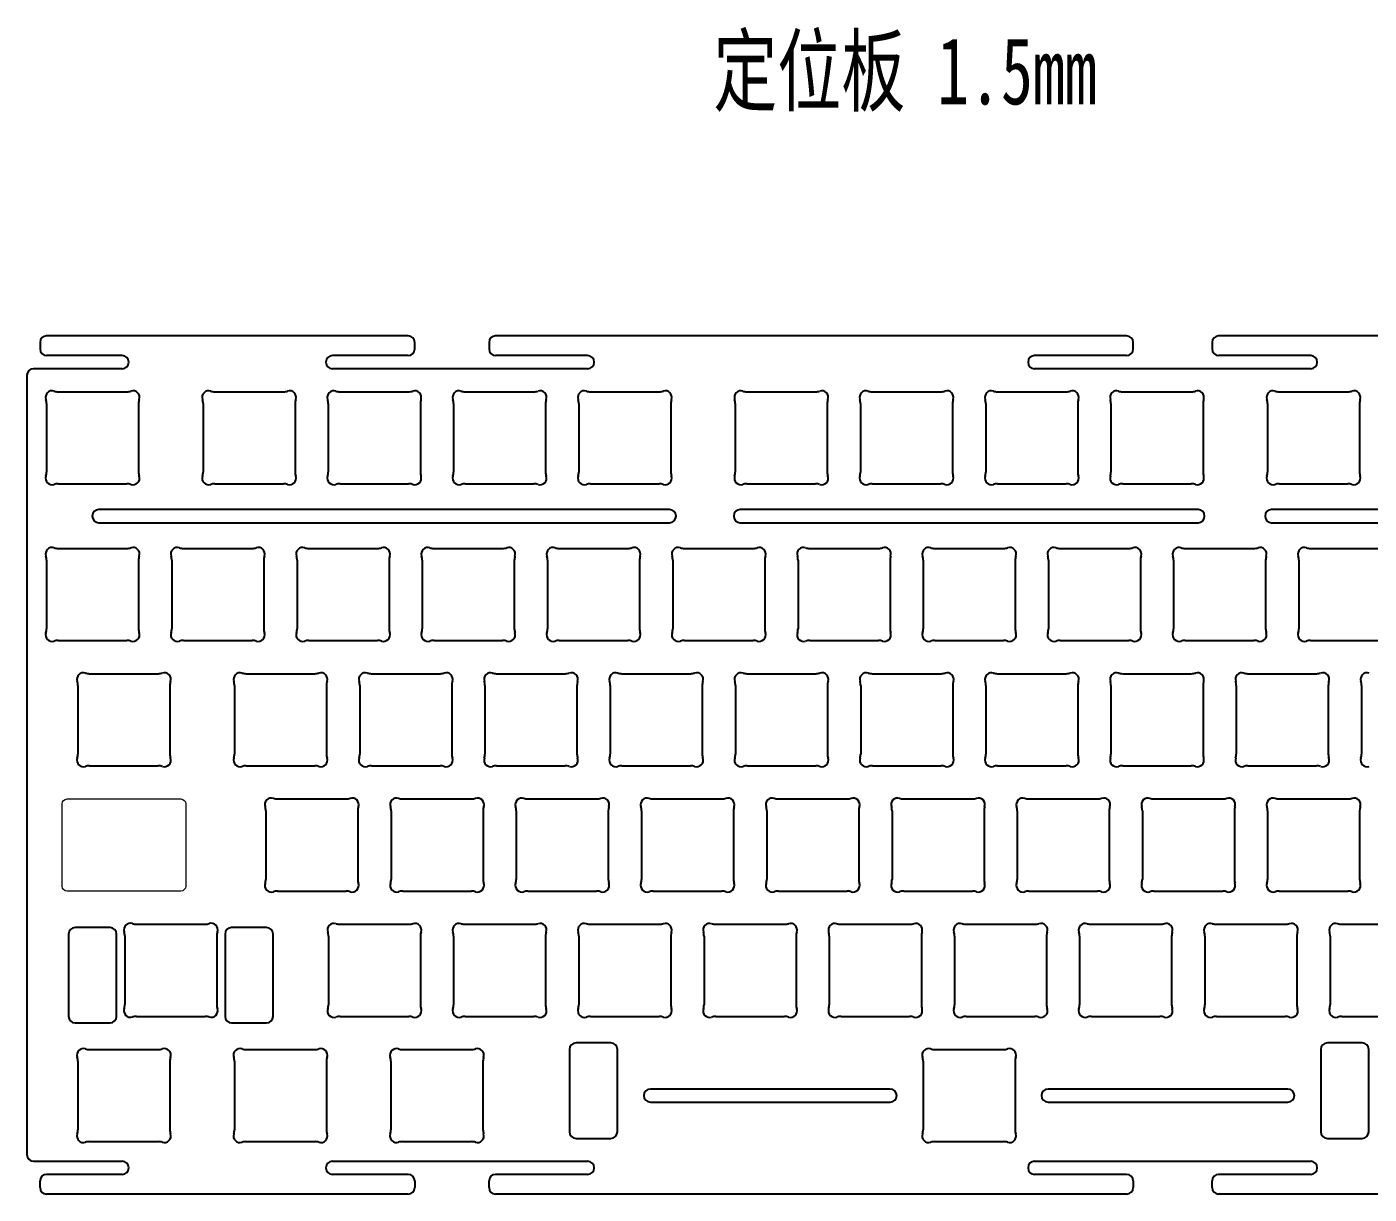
# Model space of a CAD drawing. Header units: millimetres. Extents: x 961 to 1309, y -100 to 78.
# Drawn here: x 960.9 to 1165.1, y -99.8 to 77.6 of the extents above; entities that cross this region are included whole.
import ezdxf

# ---------------------------------------------------------------- set-up
doc = ezdxf.new("R2010")
doc.units = ezdxf.units.MM
doc.header["$LTSCALE"] = 23.1
doc.layers.get('0').update_dxf_attribs({"linetype": 'CONTINUOUS'})
doc.layers.add('SUIT-00-06_PBL1', color=7, linetype='CONTINUOUS')
doc.styles.get("Standard").update_dxf_attribs({"font": 'txt', "width": 0.7})

# ---------------------------------------------------------------- blocks, each defined once
blk = doc.blocks.new('block 72')
at = {"color": 7, "lineweight": 18}
blk.add_open_spline([(103.53, 179.04), (103.53, 179.04), (86.23, 179.04), (86.23, 179.04), (85.82, 179.04), (85.48, 178.7), (85.48, 178.29), (85.48, 178.29), (85.48, 165.79), (85.48, 165.79), (85.48, 165.37), (85.82, 165.04), (86.23, 165.04), (86.23, 165.04), (103.53, 165.04), (103.53, 165.04), (103.94, 165.04), (104.28, 165.37), (104.28, 165.79), (104.28, 165.79), (104.28, 178.29), (104.28, 178.29), (104.28, 178.7), (103.94, 179.04), (103.53, 179.04)], degree=3, knots=[0, 0, 0, 0, 1, 1, 1, 2, 2, 2, 3, 3, 3, 4, 4, 4, 5, 5, 5, 6, 6, 6, 7, 7, 7, 8, 8, 8, 8], dxfattribs=at)

msp = doc.modelspace()

# ---------------------------------------------------------------- linework, layer by layer
for p, q in [((965.66, 22.16), (976.1, 22.16)), ((989.47, 22.16), (999.91, 22.16)), ((1008.52, 22.16), (1018.96, 22.16)), ((1027.58, 22.16), (1038.02, 22.16)), ((1046.63, 22.16), (1057.07, 22.16)), ((1070.43, 22.16), (1080.87, 22.16)), ((1089.48, 22.16), (1099.92, 22.16)), ((1108.54, 22.16), (1118.98, 22.16)), ((1127.59, 22.16), (1138.03, 22.16)), ((1151.39, 22.16), (1161.84, 22.16)), ((963.88, 20.38), (963.88, 9.94)), ((977.88, 20.38), (977.88, 9.94)), ((987.69, 20.38), (987.69, 9.94)), ((1001.69, 20.38), (1001.69, 9.94)), ((1006.74, 20.38), (1006.74, 9.94)), ((1020.74, 20.38), (1020.74, 9.94)), ((1025.8, 20.38), (1025.8, 9.94)), ((1039.8, 20.38), (1039.8, 9.94)), ((1044.85, 20.38), (1044.85, 9.94)), ((1058.85, 20.38), (1058.85, 9.94)), ((1068.65, 20.38), (1068.65, 9.94)), ((1082.65, 20.38), (1082.65, 9.94)), ((1087.7, 20.38), (1087.7, 9.94)), ((1101.7, 20.38), (1101.7, 9.94)), ((1106.76, 20.38), (1106.76, 9.94)), ((1120.76, 20.38), (1120.76, 9.94)), ((1125.81, 20.38), (1125.81, 9.94)), ((1139.81, 20.38), (1139.81, 9.94)), ((1149.62, 20.38), (1149.62, 9.94)), ((1163.62, 20.38), (1163.62, 9.94)), ((965.66, 8.16), (976.1, 8.16)), ((989.47, 8.16), (999.91, 8.16)), ((1008.52, 8.16), (1018.96, 8.16)), ((1027.58, 8.16), (1038.02, 8.16)), ((1046.63, 8.16), (1057.07, 8.16)), ((1070.43, 8.16), (1080.87, 8.16)), ((1089.48, 8.16), (1099.92, 8.16)), ((1108.54, 8.16), (1118.98, 8.16)), ((1127.59, 8.16), (1138.03, 8.16)), ((1151.39, 8.16), (1161.84, 8.16)), ((965.66, -1.66), (976.1, -1.66)), ((984.71, -1.66), (995.15, -1.66)), ((1003.77, -1.66), (1014.21, -1.66)), ((1022.82, -1.66), (1033.26, -1.66)), ((1041.87, -1.66), (1052.31, -1.66)), ((1060.92, -1.66), (1071.36, -1.66)), ((1079.98, -1.66), (1090.42, -1.66)), ((1099.03, -1.66), (1109.47, -1.66)), ((1118.07, -1.66), (1128.51, -1.66)), ((1137.12, -1.66), (1147.56, -1.66)), ((1156.17, -1.66), (1166.61, -1.66)), ((963.88, -3.44), (963.88, -13.88)), ((977.88, -3.44), (977.88, -13.88)), ((982.93, -3.44), (982.93, -13.88)), ((996.93, -3.44), (996.93, -13.88)), ((1001.99, -3.44), (1001.99, -13.88)), ((1015.99, -3.44), (1015.99, -13.88)), ((1021.04, -3.44), (1021.04, -13.88)), ((1035.04, -3.44), (1035.04, -13.88)), ((1040.09, -3.44), (1040.09, -13.88)), ((1054.09, -3.44), (1054.09, -13.88)), ((1059.14, -3.44), (1059.14, -13.88)), ((1073.14, -3.44), (1073.14, -13.88)), ((1078.2, -3.44), (1078.2, -13.88)), ((1092.2, -3.44), (1092.2, -13.88)), ((1097.25, -3.44), (1097.25, -13.88)), ((1111.25, -3.44), (1111.25, -13.88)), ((1116.29, -3.44), (1116.29, -13.88)), ((1130.29, -3.44), (1130.29, -13.88)), ((1135.34, -3.44), (1135.34, -13.88)), ((1149.34, -3.44), (1149.34, -13.88)), ((1154.39, -3.44), (1154.39, -13.88)), ((965.66, -15.66), (976.1, -15.66)), ((984.71, -15.66), (995.15, -15.66)), ((1003.77, -15.66), (1014.21, -15.66)), ((1022.82, -15.66), (1033.26, -15.66)), ((1041.87, -15.66), (1052.31, -15.66)), ((1060.92, -15.66), (1071.36, -15.66)), ((1079.98, -15.66), (1090.42, -15.66)), ((1099.03, -15.66), (1109.47, -15.66)), ((1118.07, -15.66), (1128.51, -15.66)), ((1137.12, -15.66), (1147.56, -15.66)), ((1156.17, -15.66), (1166.61, -15.66)), ((970.43, -20.71), (980.87, -20.71)), ((994.24, -20.71), (1004.68, -20.71)), ((1013.3, -20.71), (1023.74, -20.71)), ((1032.35, -20.71), (1042.79, -20.71)), ((1051.4, -20.71), (1061.84, -20.71)), ((1070.45, -20.71), (1080.89, -20.71)), ((1089.51, -20.71), (1099.95, -20.71)), ((1108.56, -20.71), (1119, -20.71)), ((1127.59, -20.71), (1138.03, -20.71)), ((1146.65, -20.71), (1157.09, -20.71)), ((968.65, -22.49), (968.65, -32.93)), ((982.65, -22.49), (982.65, -32.93)), ((992.46, -22.49), (992.46, -32.93)), ((1006.46, -22.49), (1006.46, -32.93)), ((1011.52, -22.49), (1011.52, -32.93)), ((1025.52, -22.49), (1025.52, -32.93)), ((1030.57, -22.49), (1030.57, -32.93)), ((1044.57, -22.49), (1044.57, -32.93)), ((1049.62, -22.49), (1049.62, -32.93)), ((1063.62, -22.49), (1063.62, -32.93)), ((1068.67, -22.49), (1068.67, -32.93)), ((1082.67, -22.49), (1082.67, -32.93)), ((1087.73, -22.49), (1087.73, -32.93)), ((1101.73, -22.49), (1101.73, -32.93)), ((1106.78, -22.49), (1106.78, -32.93)), ((1120.78, -22.49), (1120.78, -32.93)), ((1125.81, -22.49), (1125.81, -32.93)), ((1139.81, -22.49), (1139.81, -32.93)), ((1144.87, -22.49), (1144.87, -32.93)), ((1158.87, -22.49), (1158.87, -32.93)), ((1163.92, -22.49), (1163.92, -32.93)), ((970.43, -34.71), (980.87, -34.71)), ((994.24, -34.71), (1004.68, -34.71)), ((1013.3, -34.71), (1023.74, -34.71)), ((1032.35, -34.71), (1042.79, -34.71)), ((1051.4, -34.71), (1061.84, -34.71)), ((1070.45, -34.71), (1080.89, -34.71)), ((1089.51, -34.71), (1099.95, -34.71)), ((1108.56, -34.71), (1119, -34.71)), ((1127.59, -34.71), (1138.03, -34.71)), ((1146.65, -34.71), (1157.09, -34.71)), ((999, -39.76), (1009.45, -39.76)), ((1018.06, -39.76), (1028.51, -39.76)), ((1037.11, -39.76), (1047.56, -39.76)), ((1056.16, -39.76), (1066.61, -39.76)), ((1075.21, -39.76), (1085.66, -39.76)), ((1094.27, -39.76), (1104.72, -39.76)), ((1113.32, -39.76), (1123.77, -39.76)), ((1132.35, -39.76), (1142.8, -39.76)), ((1151.41, -39.76), (1161.86, -39.76)), ((997.23, -41.54), (997.23, -51.98)), ((1011.23, -41.54), (1011.23, -51.98)), ((1016.29, -41.54), (1016.29, -51.98)), ((1030.29, -41.54), (1030.29, -51.98)), ((1035.34, -41.54), (1035.34, -51.98)), ((1049.34, -41.54), (1049.34, -51.98)), ((1054.39, -41.54), (1054.39, -51.98)), ((1068.39, -41.54), (1068.39, -51.98)), ((1073.44, -41.54), (1073.44, -51.98)), ((1087.44, -41.54), (1087.44, -51.98)), ((1092.5, -41.54), (1092.5, -51.98)), ((1106.5, -41.54), (1106.5, -51.98)), ((1111.55, -41.54), (1111.55, -51.98)), ((1125.55, -41.54), (1125.55, -51.98)), ((1130.58, -41.54), (1130.58, -51.98)), ((1144.58, -41.54), (1144.58, -51.98)), ((1149.64, -41.54), (1149.64, -51.98)), ((1163.64, -41.54), (1163.64, -51.98)), ((999, -53.76), (1009.45, -53.76)), ((1018.06, -53.76), (1028.51, -53.76)), ((1037.11, -53.76), (1047.56, -53.76)), ((1056.16, -53.76), (1066.61, -53.76)), ((1075.21, -53.76), (1085.66, -53.76)), ((1094.27, -53.76), (1104.72, -53.76)), ((1113.32, -53.76), (1123.77, -53.76)), ((1132.35, -53.76), (1142.8, -53.76)), ((1151.41, -53.76), (1161.86, -53.76)), ((977.56, -58.81), (988, -58.81)), ((1008.53, -58.82), (1018.97, -58.82)), ((1027.58, -58.82), (1038.02, -58.82)), ((1046.63, -58.82), (1057.07, -58.82)), ((1065.68, -58.82), (1076.12, -58.82)), ((1084.74, -58.82), (1095.18, -58.82)), ((1103.79, -58.82), (1114.23, -58.82)), ((1122.82, -58.82), (1133.26, -58.82)), ((1141.88, -58.82), (1152.32, -58.82)), ((1160.93, -58.82), (1171.37, -58.82)), ((975.78, -60.59), (975.78, -71.03)), ((989.78, -60.59), (989.78, -71.03)), ((1006.75, -60.6), (1006.75, -71.04)), ((1020.75, -60.6), (1020.75, -71.04)), ((1025.8, -60.6), (1025.8, -71.04)), ((1039.8, -60.6), (1039.8, -71.04)), ((1044.85, -60.6), (1044.85, -71.04)), ((1058.85, -60.6), (1058.85, -71.04)), ((1063.9, -60.6), (1063.9, -71.04)), ((1077.9, -60.6), (1077.9, -71.04)), ((1082.96, -60.6), (1082.96, -71.04)), ((1096.96, -60.6), (1096.96, -71.04)), ((1102.01, -60.6), (1102.01, -71.04)), ((1116.01, -60.6), (1116.01, -71.04)), ((1121.04, -60.6), (1121.04, -71.04)), ((1135.04, -60.6), (1135.04, -71.04)), ((1140.1, -60.6), (1140.1, -71.04)), ((1154.1, -60.6), (1154.1, -71.04)), ((1159.15, -60.6), (1159.15, -71.04)), ((977.56, -72.81), (988, -72.81)), ((1008.53, -72.82), (1018.97, -72.82)), ((1027.58, -72.82), (1038.02, -72.82)), ((1046.63, -72.82), (1057.07, -72.82)), ((1065.68, -72.82), (1076.12, -72.82)), ((1084.74, -72.82), (1095.18, -72.82)), ((1103.79, -72.82), (1114.23, -72.82)), ((1122.82, -72.82), (1133.26, -72.82)), ((1141.88, -72.82), (1152.32, -72.82)), ((1160.93, -72.82), (1171.37, -72.82)), ((968.64, -79.64), (968.64, -90.08)), ((970.42, -77.86), (980.86, -77.86)), ((982.64, -79.64), (982.64, -90.08)), ((992.45, -79.64), (992.45, -90.08)), ((994.23, -77.86), (1004.67, -77.86)), ((1006.45, -79.64), (1006.45, -90.08)), ((1016.27, -79.64), (1016.27, -90.08)), ((1018.04, -77.86), (1028.49, -77.86)), ((1030.27, -79.64), (1030.27, -90.08)), ((1097.23, -79.64), (1097.23, -90.08)), ((1099.01, -77.86), (1109.45, -77.86)), ((1111.23, -79.64), (1111.23, -90.08)), ((970.42, -91.86), (980.86, -91.86)), ((994.23, -91.86), (1004.67, -91.86)), ((1018.04, -91.86), (1028.49, -91.86)), ((1099.01, -91.86), (1109.45, -91.86))]:
    msp.add_line(p, q)
for centre, radius, start, end in [((975.38, 26.66), 1, 270, 90), ((1007.38, 26.66), 1, 90, 270), ((1046.19, 26.66), 1, 270, 90), ((1114.19, 26.66), 1, 90, 270), ((1156.19, 26.66), 1, 270, 90), ((964.73, 21.3), 1, 72.0237, 197.9763), ((961.88, 20.38), 2, 0, 17.9763), ((965.66, 24.16), 2, 252.0237, 270), ((976.1, 24.16), 2, 270, 287.9763), ((977.02, 21.3), 1, 342.0237, 107.9763), ((979.88, 20.38), 2, 162.0237, 180), ((988.54, 21.3), 1, 72.0237, 197.9763), ((985.69, 20.38), 2, 0, 17.9763), ((989.47, 24.16), 2, 252.0237, 270), ((999.91, 24.16), 2, 270, 287.9763), ((1000.84, 21.3), 1, 342.0237, 107.9763), ((1003.69, 20.38), 2, 162.0237, 180), ((1007.59, 21.3), 1, 72.0237, 197.9763), ((1004.74, 20.38), 2, 0, 17.9763), ((1008.52, 24.16), 2, 252.0237, 270), ((1018.96, 24.16), 2, 270, 287.9763), ((1019.89, 21.3), 1, 342.0237, 107.9763), ((1022.74, 20.38), 2, 162.0237, 180), ((1026.65, 21.3), 1, 72.0237, 197.9763), ((1023.8, 20.38), 2, 0, 17.9763), ((1027.58, 24.16), 2, 252.0237, 270), ((1038.02, 24.16), 2, 270, 287.9763), ((1038.95, 21.3), 1, 342.0237, 107.9763), ((1041.8, 20.38), 2, 162.0237, 180), ((1045.7, 21.3), 1, 72.0237, 197.9763), ((1042.85, 20.38), 2, 0, 17.9763), ((1046.63, 24.16), 2, 252.0237, 270), ((1057.07, 24.16), 2, 270, 287.9763), ((1058, 21.3), 1, 342.0237, 107.9763), ((1060.85, 20.38), 2, 162.0237, 180), ((1069.51, 21.3), 1, 72.0237, 197.9763), ((1066.65, 20.38), 2, 0, 17.9763), ((1070.43, 24.16), 2, 252.0237, 270), ((1080.87, 24.16), 2, 270, 287.9763), ((1081.8, 21.3), 1, 342.0237, 107.9763), ((1084.65, 20.38), 2, 162.0237, 180), ((1088.56, 21.3), 1, 72.0237, 197.9763), ((1085.7, 20.38), 2, 0, 17.9763), ((1089.48, 24.16), 2, 252.0237, 270), ((1099.92, 24.16), 2, 270, 287.9763), ((1100.85, 21.3), 1, 342.0237, 107.9763), ((1103.7, 20.38), 2, 162.0237, 180), ((1107.62, 21.3), 1, 72.0237, 197.9763), ((1104.76, 20.38), 2, 0, 17.9763), ((1108.54, 24.16), 2, 252.0237, 270), ((1118.98, 24.16), 2, 270, 287.9763), ((1119.91, 21.3), 1, 342.0237, 107.9763), ((1122.76, 20.38), 2, 162.0237, 180), ((1126.67, 21.3), 1, 72.0237, 197.9763), ((1123.81, 20.38), 2, 0, 17.9763), ((1127.59, 24.16), 2, 252.0237, 270), ((1138.03, 24.16), 2, 270, 287.9763), ((1138.96, 21.3), 1, 342.0237, 107.9763), ((1141.81, 20.38), 2, 162.0237, 180), ((1150.47, 21.3), 1, 72.0237, 197.9763), ((1147.62, 20.38), 2, 0, 17.9763), ((1151.39, 24.16), 2, 252.0237, 270), ((1161.84, 24.16), 2, 270, 287.9763), ((1162.76, 21.3), 1, 342.0237, 107.9763), ((1165.62, 20.38), 2, 162.0237, 180), ((964.73, 9.01), 1, 162.0237, 287.9763), ((961.88, 9.94), 2, 342.0237, 0), ((977.02, 9.01), 1, 252.0237, 17.9763), ((979.88, 9.94), 2, 180, 197.9763), ((988.54, 9.01), 1, 162.0237, 287.9763), ((985.69, 9.94), 2, 342.0237, 0), ((1000.84, 9.01), 1, 252.0237, 17.9763), ((1003.69, 9.94), 2, 180, 197.9763), ((1007.59, 9.01), 1, 162.0237, 287.9763), ((1004.74, 9.94), 2, 342.0237, 0), ((1019.89, 9.01), 1, 252.0237, 17.9763), ((1022.74, 9.94), 2, 180, 197.9763), ((1026.65, 9.01), 1, 162.0237, 287.9763), ((1023.8, 9.94), 2, 342.0237, 0), ((1038.95, 9.01), 1, 252.0237, 17.9763), ((1041.8, 9.94), 2, 180, 197.9763), ((1045.7, 9.01), 1, 162.0237, 287.9763), ((1042.85, 9.94), 2, 342.0237, 0), ((1058, 9.01), 1, 252.0237, 17.9763), ((1060.85, 9.94), 2, 180, 197.9763), ((1069.51, 9.01), 1, 162.0237, 287.9763), ((1066.65, 9.94), 2, 342.0237, 0), ((1081.8, 9.01), 1, 252.0237, 17.9763), ((1084.65, 9.94), 2, 180, 197.9763), ((1088.56, 9.01), 1, 162.0237, 287.9763), ((1085.7, 9.94), 2, 342.0237, 0), ((1100.85, 9.01), 1, 252.0237, 17.9763), ((1103.7, 9.94), 2, 180, 197.9763), ((1107.62, 9.01), 1, 162.0237, 287.9763), ((1104.76, 9.94), 2, 342.0237, 0), ((1119.91, 9.01), 1, 252.0237, 17.9763), ((1122.76, 9.94), 2, 180, 197.9763), ((1126.67, 9.01), 1, 162.0237, 287.9763), ((1123.81, 9.94), 2, 342.0237, 0), ((1138.96, 9.01), 1, 252.0237, 17.9763), ((1141.81, 9.94), 2, 180, 197.9763), ((1150.47, 9.01), 1, 162.0237, 287.9763), ((1147.62, 9.94), 2, 342.0237, 0), ((1162.76, 9.01), 1, 252.0237, 17.9763), ((1165.62, 9.94), 2, 180, 197.9763), ((965.66, 6.16), 2, 90, 107.9763), ((976.1, 6.16), 2, 72.0237, 90), ((989.47, 6.16), 2, 90, 107.9763), ((999.91, 6.16), 2, 72.0237, 90), ((1008.52, 6.16), 2, 90, 107.9763), ((1018.96, 6.16), 2, 72.0237, 90), ((1027.58, 6.16), 2, 90, 107.9763), ((1038.02, 6.16), 2, 72.0237, 90), ((1046.63, 6.16), 2, 90, 107.9763), ((1057.07, 6.16), 2, 72.0237, 90), ((1070.43, 6.16), 2, 90, 107.9763), ((1080.87, 6.16), 2, 72.0237, 90), ((1089.48, 6.16), 2, 90, 107.9763), ((1099.92, 6.16), 2, 72.0237, 90), ((1108.54, 6.16), 2, 90, 107.9763), ((1118.98, 6.16), 2, 72.0237, 90), ((1127.59, 6.16), 2, 90, 107.9763), ((1138.03, 6.16), 2, 72.0237, 90), ((1151.39, 6.16), 2, 90, 107.9763), ((1161.84, 6.16), 2, 72.0237, 90), ((971.84, 3.25), 1, 90, 270), ((1058.65, 3.25), 1, 270, 90), ((1069.41, 3.25), 1, 90, 270), ((1139.06, 3.25), 1, 270, 90), ((1150.25, 3.25), 1, 90, 270), ((964.73, -2.52), 1, 72.0237, 197.9763), ((965.66, 0.34), 2, 252.0237, 270), ((976.1, 0.34), 2, 270, 287.9763), ((977.02, -2.52), 1, 342.0237, 107.9763), ((983.78, -2.52), 1, 72.0237, 197.9763), ((984.71, 0.34), 2, 252.0237, 270), ((995.15, 0.34), 2, 270, 287.9763), ((996.07, -2.52), 1, 342.0237, 107.9763), ((1002.84, -2.52), 1, 72.0237, 197.9763), ((1003.77, 0.34), 2, 252.0237, 270), ((1014.21, 0.34), 2, 270, 287.9763), ((1015.13, -2.52), 1, 342.0237, 107.9763), ((1021.89, -2.52), 1, 72.0237, 197.9763), ((1022.82, 0.34), 2, 252.0237, 270), ((1033.26, 0.34), 2, 270, 287.9763), ((1034.18, -2.52), 1, 342.0237, 107.9763), ((1040.94, -2.52), 1, 72.0237, 197.9763), ((1041.87, 0.34), 2, 252.0237, 270), ((1052.31, 0.34), 2, 270, 287.9763), ((1053.23, -2.52), 1, 342.0237, 107.9763), ((1059.99, -2.52), 1, 72.0237, 197.9763), ((1060.92, 0.34), 2, 252.0237, 270), ((1071.36, 0.34), 2, 270, 287.9763), ((1072.28, -2.52), 1, 342.0237, 107.9763), ((1079.05, -2.52), 1, 72.0237, 197.9763), ((1079.98, 0.34), 2, 252.0237, 270), ((1090.42, 0.34), 2, 270, 287.9763), ((1091.34, -2.52), 1, 342.0237, 107.9763), ((1098.1, -2.52), 1, 72.0237, 197.9763), ((1099.03, 0.34), 2, 252.0237, 270), ((1109.47, 0.34), 2, 270, 287.9763), ((1110.39, -2.52), 1, 342.0237, 107.9763), ((1117.14, -2.52), 1, 72.0237, 197.9763), ((1118.07, 0.34), 2, 252.0237, 270), ((1128.51, 0.34), 2, 270, 287.9763), ((1129.43, -2.52), 1, 342.0237, 107.9763), ((1136.19, -2.52), 1, 72.0237, 197.9763), ((1137.12, 0.34), 2, 252.0237, 270), ((1147.56, 0.34), 2, 270, 287.9763), ((1148.48, -2.52), 1, 342.0237, 107.9763), ((1155.24, -2.52), 1, 72.0237, 197.9763), ((1156.17, 0.34), 2, 252.0237, 270), ((961.88, -3.44), 2, 0, 17.9763), ((979.88, -3.44), 2, 162.0237, 180), ((980.93, -3.44), 2, 0, 17.9763), ((998.93, -3.44), 2, 162.0237, 180), ((999.99, -3.44), 2, 0, 17.9763), ((1017.99, -3.44), 2, 162.0237, 180), ((1019.04, -3.44), 2, 0, 17.9763), ((1037.04, -3.44), 2, 162.0237, 180), ((1038.09, -3.44), 2, 0, 17.9763), ((1056.09, -3.44), 2, 162.0237, 180), ((1057.14, -3.44), 2, 0, 17.9763), ((1075.14, -3.44), 2, 162.0237, 180), ((1076.2, -3.44), 2, 0, 17.9763), ((1094.2, -3.44), 2, 162.0237, 180), ((1095.25, -3.44), 2, 0, 17.9763), ((1113.25, -3.44), 2, 162.0237, 180), ((1114.29, -3.44), 2, 0, 17.9763), ((1132.29, -3.44), 2, 162.0237, 180), ((1133.34, -3.44), 2, 0, 17.9763), ((1151.34, -3.44), 2, 162.0237, 180), ((1152.39, -3.44), 2, 0, 17.9763), ((961.88, -13.88), 2, 342.0237, 0), ((979.88, -13.88), 2, 180, 197.9763), ((980.93, -13.88), 2, 342.0237, 0), ((998.93, -13.88), 2, 180, 197.9763), ((999.99, -13.88), 2, 342.0237, 0), ((1017.99, -13.88), 2, 180, 197.9763), ((1019.04, -13.88), 2, 342.0237, 0), ((1037.04, -13.88), 2, 180, 197.9763), ((1038.09, -13.88), 2, 342.0237, 0), ((1056.09, -13.88), 2, 180, 197.9763), ((1057.14, -13.88), 2, 342.0237, 0), ((1075.14, -13.88), 2, 180, 197.9763), ((1076.2, -13.88), 2, 342.0237, 0), ((1094.2, -13.88), 2, 180, 197.9763), ((1095.25, -13.88), 2, 342.0237, 0), ((1113.25, -13.88), 2, 180, 197.9763), ((1114.29, -13.88), 2, 342.0237, 0), ((1132.29, -13.88), 2, 180, 197.9763), ((1133.34, -13.88), 2, 342.0237, 0), ((1151.34, -13.88), 2, 180, 197.9763), ((1152.39, -13.88), 2, 342.0237, 0), ((964.73, -14.81), 1, 162.0237, 287.9763), ((965.66, -17.66), 2, 90, 107.9763), ((976.1, -17.66), 2, 72.0237, 90), ((977.02, -14.81), 1, 252.0237, 17.9763), ((983.78, -14.81), 1, 162.0237, 287.9763), ((984.71, -17.66), 2, 90, 107.9763), ((995.15, -17.66), 2, 72.0237, 90), ((996.07, -14.81), 1, 252.0237, 17.9763), ((1002.84, -14.81), 1, 162.0237, 287.9763), ((1003.77, -17.66), 2, 90, 107.9763), ((1014.21, -17.66), 2, 72.0237, 90), ((1015.13, -14.81), 1, 252.0237, 17.9763), ((1021.89, -14.81), 1, 162.0237, 287.9763), ((1022.82, -17.66), 2, 90, 107.9763), ((1033.26, -17.66), 2, 72.0237, 90), ((1034.18, -14.81), 1, 252.0237, 17.9763), ((1040.94, -14.81), 1, 162.0237, 287.9763), ((1041.87, -17.66), 2, 90, 107.9763), ((1052.31, -17.66), 2, 72.0237, 90), ((1053.23, -14.81), 1, 252.0237, 17.9763), ((1059.99, -14.81), 1, 162.0237, 287.9763), ((1060.92, -17.66), 2, 90, 107.9763), ((1071.36, -17.66), 2, 72.0237, 90), ((1072.28, -14.81), 1, 252.0237, 17.9763), ((1079.05, -14.81), 1, 162.0237, 287.9763), ((1079.98, -17.66), 2, 90, 107.9763), ((1090.42, -17.66), 2, 72.0237, 90), ((1091.34, -14.81), 1, 252.0237, 17.9763), ((1098.1, -14.81), 1, 162.0237, 287.9763), ((1099.03, -17.66), 2, 90, 107.9763), ((1109.47, -17.66), 2, 72.0237, 90), ((1110.39, -14.81), 1, 252.0237, 17.9763), ((1117.14, -14.81), 1, 162.0237, 287.9763), ((1118.07, -17.66), 2, 90, 107.9763), ((1128.51, -17.66), 2, 72.0237, 90), ((1129.43, -14.81), 1, 252.0237, 17.9763), ((1136.19, -14.81), 1, 162.0237, 287.9763), ((1137.12, -17.66), 2, 90, 107.9763), ((1147.56, -17.66), 2, 72.0237, 90), ((1148.48, -14.81), 1, 252.0237, 17.9763), ((1155.24, -14.81), 1, 162.0237, 287.9763), ((1156.17, -17.66), 2, 90, 107.9763), ((969.5, -21.57), 1, 72.0237, 197.9763), ((966.65, -22.49), 2, 0, 17.9763), ((970.43, -18.71), 2, 252.0237, 270), ((980.87, -18.71), 2, 270, 287.9763), ((981.8, -21.57), 1, 342.0237, 107.9763), ((984.65, -22.49), 2, 162.0237, 180), ((993.32, -21.57), 1, 72.0237, 197.9763), ((990.46, -22.49), 2, 0, 17.9763), ((994.24, -18.71), 2, 252.0237, 270), ((1004.68, -18.71), 2, 270, 287.9763), ((1005.61, -21.57), 1, 342.0237, 107.9763), ((1008.46, -22.49), 2, 162.0237, 180), ((1012.38, -21.57), 1, 72.0237, 197.9763), ((1009.52, -22.49), 2, 0, 17.9763), ((1013.3, -18.71), 2, 252.0237, 270), ((1023.74, -18.71), 2, 270, 287.9763), ((1024.67, -21.57), 1, 342.0237, 107.9763), ((1027.52, -22.49), 2, 162.0237, 180), ((1031.43, -21.57), 1, 72.0237, 197.9763), ((1028.57, -22.49), 2, 0, 17.9763), ((1032.35, -18.71), 2, 252.0237, 270), ((1042.79, -18.71), 2, 270, 287.9763), ((1043.72, -21.57), 1, 342.0237, 107.9763), ((1046.57, -22.49), 2, 162.0237, 180), ((1050.48, -21.57), 1, 72.0237, 197.9763), ((1047.62, -22.49), 2, 0, 17.9763), ((1051.4, -18.71), 2, 252.0237, 270), ((1061.84, -18.71), 2, 270, 287.9763), ((1062.77, -21.57), 1, 342.0237, 107.9763), ((1065.62, -22.49), 2, 162.0237, 180), ((1069.53, -21.57), 1, 72.0237, 197.9763), ((1066.67, -22.49), 2, 0, 17.9763), ((1070.45, -18.71), 2, 252.0237, 270), ((1080.89, -18.71), 2, 270, 287.9763), ((1081.82, -21.57), 1, 342.0237, 107.9763), ((1084.67, -22.49), 2, 162.0237, 180), ((1088.59, -21.57), 1, 72.0237, 197.9763), ((1085.73, -22.49), 2, 0, 17.9763), ((1089.51, -18.71), 2, 252.0237, 270), ((1099.95, -18.71), 2, 270, 287.9763), ((1100.88, -21.57), 1, 342.0237, 107.9763), ((1103.73, -22.49), 2, 162.0237, 180), ((1107.64, -21.57), 1, 72.0237, 197.9763), ((1104.78, -22.49), 2, 0, 17.9763), ((1108.56, -18.71), 2, 252.0237, 270), ((1119, -18.71), 2, 270, 287.9763), ((1119.93, -21.57), 1, 342.0237, 107.9763), ((1122.78, -22.49), 2, 162.0237, 180), ((1126.67, -21.57), 1, 72.0237, 197.9763), ((1123.81, -22.49), 2, 0, 17.9763), ((1127.59, -18.71), 2, 252.0237, 270), ((1138.03, -18.71), 2, 270, 287.9763), ((1138.96, -21.57), 1, 342.0237, 107.9763), ((1141.81, -22.49), 2, 162.0237, 180), ((1145.73, -21.57), 1, 72.0237, 197.9763), ((1142.87, -22.49), 2, 0, 17.9763), ((1146.65, -18.71), 2, 252.0237, 270), ((1157.09, -18.71), 2, 270, 287.9763), ((1158.02, -21.57), 1, 342.0237, 107.9763), ((1160.87, -22.49), 2, 162.0237, 180), ((1164.78, -21.57), 1, 72.0237, 197.9763), ((1161.92, -22.49), 2, 0, 17.9763), ((969.5, -33.86), 1, 162.0237, 287.9763), ((966.65, -32.93), 2, 342.0237, 0), ((970.43, -36.71), 2, 90, 107.9763), ((980.87, -36.71), 2, 72.0237, 90), ((981.8, -33.86), 1, 252.0237, 17.9763), ((984.65, -32.93), 2, 180, 197.9763), ((993.32, -33.86), 1, 162.0237, 287.9763), ((990.46, -32.93), 2, 342.0237, 0), ((994.24, -36.71), 2, 90, 107.9763), ((1004.68, -36.71), 2, 72.0237, 90), ((1005.61, -33.86), 1, 252.0237, 17.9763), ((1008.46, -32.93), 2, 180, 197.9763), ((1012.38, -33.86), 1, 162.0237, 287.9763), ((1009.52, -32.93), 2, 342.0237, 0), ((1013.3, -36.71), 2, 90, 107.9763), ((1023.74, -36.71), 2, 72.0237, 90), ((1024.67, -33.86), 1, 252.0237, 17.9763), ((1027.52, -32.93), 2, 180, 197.9763), ((1031.43, -33.86), 1, 162.0237, 287.9763), ((1028.57, -32.93), 2, 342.0237, 0), ((1032.35, -36.71), 2, 90, 107.9763), ((1042.79, -36.71), 2, 72.0237, 90), ((1043.72, -33.86), 1, 252.0237, 17.9763), ((1046.57, -32.93), 2, 180, 197.9763), ((1050.48, -33.86), 1, 162.0237, 287.9763), ((1047.62, -32.93), 2, 342.0237, 0), ((1051.4, -36.71), 2, 90, 107.9763), ((1061.84, -36.71), 2, 72.0237, 90), ((1062.77, -33.86), 1, 252.0237, 17.9763), ((1065.62, -32.93), 2, 180, 197.9763), ((1069.53, -33.86), 1, 162.0237, 287.9763), ((1066.67, -32.93), 2, 342.0237, 0), ((1070.45, -36.71), 2, 90, 107.9763), ((1080.89, -36.71), 2, 72.0237, 90), ((1081.82, -33.86), 1, 252.0237, 17.9763), ((1084.67, -32.93), 2, 180, 197.9763), ((1088.59, -33.86), 1, 162.0237, 287.9763), ((1085.73, -32.93), 2, 342.0237, 0), ((1089.51, -36.71), 2, 90, 107.9763), ((1099.95, -36.71), 2, 72.0237, 90), ((1100.88, -33.86), 1, 252.0237, 17.9763), ((1103.73, -32.93), 2, 180, 197.9763), ((1107.64, -33.86), 1, 162.0237, 287.9763), ((1104.78, -32.93), 2, 342.0237, 0), ((1108.56, -36.71), 2, 90, 107.9763), ((1119, -36.71), 2, 72.0237, 90), ((1119.93, -33.86), 1, 252.0237, 17.9763), ((1122.78, -32.93), 2, 180, 197.9763), ((1126.67, -33.86), 1, 162.0237, 287.9763), ((1123.81, -32.93), 2, 342.0237, 0), ((1127.59, -36.71), 2, 90, 107.9763), ((1138.03, -36.71), 2, 72.0237, 90), ((1138.96, -33.86), 1, 252.0237, 17.9763), ((1141.81, -32.93), 2, 180, 197.9763), ((1145.73, -33.86), 1, 162.0237, 287.9763), ((1142.87, -32.93), 2, 342.0237, 0), ((1146.65, -36.71), 2, 90, 107.9763), ((1157.09, -36.71), 2, 72.0237, 90), ((1158.02, -33.86), 1, 252.0237, 17.9763), ((1160.87, -32.93), 2, 180, 197.9763), ((1164.78, -33.86), 1, 162.0237, 287.9763), ((1161.92, -32.93), 2, 342.0237, 0), ((998.08, -40.62), 1, 72.0237, 197.9763), ((999, -37.76), 2, 252.0237, 270), ((1009.45, -37.76), 2, 270, 287.9763), ((1010.37, -40.62), 1, 342.0237, 107.9763), ((1017.14, -40.62), 1, 72.0237, 197.9763), ((1018.06, -37.76), 2, 252.0237, 270), ((1028.51, -37.76), 2, 270, 287.9763), ((1029.43, -40.62), 1, 342.0237, 107.9763), ((1036.19, -40.62), 1, 72.0237, 197.9763), ((1037.11, -37.76), 2, 252.0237, 270), ((1047.56, -37.76), 2, 270, 287.9763), ((1048.48, -40.62), 1, 342.0237, 107.9763), ((1055.24, -40.62), 1, 72.0237, 197.9763), ((1056.16, -37.76), 2, 252.0237, 270), ((1066.61, -37.76), 2, 270, 287.9763), ((1067.53, -40.62), 1, 342.0237, 107.9763), ((1074.29, -40.62), 1, 72.0237, 197.9763), ((1075.21, -37.76), 2, 252.0237, 270), ((1085.66, -37.76), 2, 270, 287.9763), ((1086.58, -40.62), 1, 342.0237, 107.9763), ((1093.35, -40.62), 1, 72.0237, 197.9763), ((1094.27, -37.76), 2, 252.0237, 270), ((1104.72, -37.76), 2, 270, 287.9763), ((1105.64, -40.62), 1, 342.0237, 107.9763), ((1112.4, -40.62), 1, 72.0237, 197.9763), ((1113.32, -37.76), 2, 252.0237, 270), ((1123.77, -37.76), 2, 270, 287.9763), ((1124.69, -40.62), 1, 342.0237, 107.9763), ((1131.43, -40.62), 1, 72.0237, 197.9763), ((1132.35, -37.76), 2, 252.0237, 270), ((1142.8, -37.76), 2, 270, 287.9763), ((1143.72, -40.62), 1, 342.0237, 107.9763), ((1150.49, -40.62), 1, 72.0237, 197.9763), ((1151.41, -37.76), 2, 252.0237, 270), ((1161.86, -37.76), 2, 270, 287.9763), ((1162.78, -40.62), 1, 342.0237, 107.9763), ((995.23, -41.54), 2, 0, 17.9763), ((1013.23, -41.54), 2, 162.0237, 180), ((1014.29, -41.54), 2, 0, 17.9763), ((1032.29, -41.54), 2, 162.0237, 180), ((1033.34, -41.54), 2, 0, 17.9763), ((1051.34, -41.54), 2, 162.0237, 180), ((1052.39, -41.54), 2, 0, 17.9763), ((1070.39, -41.54), 2, 162.0237, 180), ((1071.44, -41.54), 2, 0, 17.9763), ((1089.44, -41.54), 2, 162.0237, 180), ((1090.5, -41.54), 2, 0, 17.9763), ((1108.5, -41.54), 2, 162.0237, 180), ((1109.55, -41.54), 2, 0, 17.9763), ((1127.55, -41.54), 2, 162.0237, 180), ((1128.58, -41.54), 2, 0, 17.9763), ((1146.58, -41.54), 2, 162.0237, 180), ((1147.64, -41.54), 2, 0, 17.9763), ((1165.64, -41.54), 2, 162.0237, 180), ((998.08, -52.91), 1, 162.0237, 287.9763), ((995.23, -51.98), 2, 342.0237, 0), ((1010.37, -52.91), 1, 252.0237, 17.9763), ((1013.23, -51.98), 2, 180, 197.9763), ((1017.14, -52.91), 1, 162.0237, 287.9763), ((1014.29, -51.98), 2, 342.0237, 0), ((1029.43, -52.91), 1, 252.0237, 17.9763), ((1032.29, -51.98), 2, 180, 197.9763), ((1036.19, -52.91), 1, 162.0237, 287.9763), ((1033.34, -51.98), 2, 342.0237, 0), ((1048.48, -52.91), 1, 252.0237, 17.9763), ((1051.34, -51.98), 2, 180, 197.9763), ((1055.24, -52.91), 1, 162.0237, 287.9763), ((1052.39, -51.98), 2, 342.0237, 0), ((1067.53, -52.91), 1, 252.0237, 17.9763), ((1070.39, -51.98), 2, 180, 197.9763), ((1074.29, -52.91), 1, 162.0237, 287.9763), ((1071.44, -51.98), 2, 342.0237, 0), ((1086.58, -52.91), 1, 252.0237, 17.9763), ((1089.44, -51.98), 2, 180, 197.9763), ((1093.35, -52.91), 1, 162.0237, 287.9763), ((1090.5, -51.98), 2, 342.0237, 0), ((1105.64, -52.91), 1, 252.0237, 17.9763), ((1108.5, -51.98), 2, 180, 197.9763), ((1112.4, -52.91), 1, 162.0237, 287.9763), ((1109.55, -51.98), 2, 342.0237, 0), ((1124.69, -52.91), 1, 252.0237, 17.9763), ((1127.55, -51.98), 2, 180, 197.9763), ((1131.43, -52.91), 1, 162.0237, 287.9763), ((1128.58, -51.98), 2, 342.0237, 0), ((1143.72, -52.91), 1, 252.0237, 17.9763), ((1146.58, -51.98), 2, 180, 197.9763), ((1150.49, -52.91), 1, 162.0237, 287.9763), ((1147.64, -51.98), 2, 342.0237, 0), ((1162.78, -52.91), 1, 252.0237, 17.9763), ((1165.64, -51.98), 2, 180, 197.9763), ((999, -55.76), 2, 90, 107.9763), ((1009.45, -55.76), 2, 72.0237, 90), ((1018.06, -55.76), 2, 90, 107.9763), ((1028.51, -55.76), 2, 72.0237, 90), ((1037.11, -55.76), 2, 90, 107.9763), ((1047.56, -55.76), 2, 72.0237, 90), ((1056.16, -55.76), 2, 90, 107.9763), ((1066.61, -55.76), 2, 72.0237, 90), ((1075.21, -55.76), 2, 90, 107.9763), ((1085.66, -55.76), 2, 72.0237, 90), ((1094.27, -55.76), 2, 90, 107.9763), ((1104.72, -55.76), 2, 72.0237, 90), ((1113.32, -55.76), 2, 90, 107.9763), ((1123.77, -55.76), 2, 72.0237, 90), ((1132.35, -55.76), 2, 90, 107.9763), ((1142.8, -55.76), 2, 72.0237, 90), ((1151.41, -55.76), 2, 90, 107.9763), ((1161.86, -55.76), 2, 72.0237, 90), ((976.64, -59.66), 1, 72.0237, 197.9763), ((977.56, -56.81), 2, 252.0237, 270), ((988, -56.81), 2, 270, 287.9763), ((988.93, -59.66), 1, 342.0237, 107.9763), ((1007.6, -59.68), 1, 72.0237, 197.9763), ((1008.53, -56.82), 2, 252.0237, 270), ((1018.97, -56.82), 2, 270, 287.9763), ((1019.9, -59.68), 1, 342.0237, 107.9763), ((1026.65, -59.68), 1, 72.0237, 197.9763), ((1027.58, -56.82), 2, 252.0237, 270), ((1038.02, -56.82), 2, 270, 287.9763), ((1038.95, -59.68), 1, 342.0237, 107.9763), ((1045.7, -59.68), 1, 72.0237, 197.9763), ((1046.63, -56.82), 2, 252.0237, 270), ((1057.07, -56.82), 2, 270, 287.9763), ((1058, -59.68), 1, 342.0237, 107.9763), ((1064.75, -59.68), 1, 72.0237, 197.9763), ((1065.68, -56.82), 2, 252.0237, 270), ((1076.12, -56.82), 2, 270, 287.9763), ((1077.05, -59.68), 1, 342.0237, 107.9763), ((1083.81, -59.68), 1, 72.0237, 197.9763), ((1084.74, -56.82), 2, 252.0237, 270), ((1095.18, -56.82), 2, 270, 287.9763), ((1096.11, -59.68), 1, 342.0237, 107.9763), ((1102.86, -59.68), 1, 72.0237, 197.9763), ((1103.79, -56.82), 2, 252.0237, 270), ((1114.23, -56.82), 2, 270, 287.9763), ((1115.16, -59.68), 1, 342.0237, 107.9763), ((1121.89, -59.68), 1, 72.0237, 197.9763), ((1122.82, -56.82), 2, 252.0237, 270), ((1133.26, -56.82), 2, 270, 287.9763), ((1134.19, -59.68), 1, 342.0237, 107.9763), ((1140.95, -59.68), 1, 72.0237, 197.9763), ((1141.88, -56.82), 2, 252.0237, 270), ((1152.32, -56.82), 2, 270, 287.9763), ((1153.25, -59.68), 1, 342.0237, 107.9763), ((1160, -59.68), 1, 72.0237, 197.9763), ((1160.93, -56.82), 2, 252.0237, 270), ((973.78, -60.59), 2, 0, 17.9763), ((991.78, -60.59), 2, 162.0237, 180), ((1004.75, -60.6), 2, 0, 17.9763), ((1022.75, -60.6), 2, 162.0237, 180), ((1023.8, -60.6), 2, 0, 17.9763), ((1041.8, -60.6), 2, 162.0237, 180), ((1042.85, -60.6), 2, 0, 17.9763), ((1060.85, -60.6), 2, 162.0237, 180), ((1061.9, -60.6), 2, 0, 17.9763), ((1079.9, -60.6), 2, 162.0237, 180), ((1080.96, -60.6), 2, 0, 17.9763), ((1098.96, -60.6), 2, 162.0237, 180), ((1100.01, -60.6), 2, 0, 17.9763), ((1118.01, -60.6), 2, 162.0237, 180), ((1119.04, -60.6), 2, 0, 17.9763), ((1137.04, -60.6), 2, 162.0237, 180), ((1138.1, -60.6), 2, 0, 17.9763), ((1156.1, -60.6), 2, 162.0237, 180), ((1157.15, -60.6), 2, 0, 17.9763), ((973.78, -71.03), 2, 342.0237, 0), ((991.78, -71.03), 2, 180, 197.9763), ((1004.75, -71.04), 2, 342.0237, 0), ((1022.75, -71.04), 2, 180, 197.9763), ((1023.8, -71.04), 2, 342.0237, 0), ((1041.8, -71.04), 2, 180, 197.9763), ((1042.85, -71.04), 2, 342.0237, 0), ((1060.85, -71.04), 2, 180, 197.9763), ((1061.9, -71.04), 2, 342.0237, 0), ((1079.9, -71.04), 2, 180, 197.9763), ((1080.96, -71.04), 2, 342.0237, 0), ((1098.96, -71.04), 2, 180, 197.9763), ((1100.01, -71.04), 2, 342.0237, 0), ((1118.01, -71.04), 2, 180, 197.9763), ((1119.04, -71.04), 2, 342.0237, 0), ((1137.04, -71.04), 2, 180, 197.9763), ((1138.1, -71.04), 2, 342.0237, 0), ((1156.1, -71.04), 2, 180, 197.9763), ((1157.15, -71.04), 2, 342.0237, 0), ((976.64, -71.95), 1, 162.0237, 287.9763), ((977.56, -74.81), 2, 90, 107.9763), ((988, -74.81), 2, 72.0237, 90), ((988.93, -71.95), 1, 252.0237, 17.9763), ((1007.6, -71.97), 1, 162.0237, 287.9763), ((1008.53, -74.82), 2, 90, 107.9763), ((1018.97, -74.82), 2, 72.0237, 90), ((1019.9, -71.97), 1, 252.0237, 17.9763), ((1026.65, -71.97), 1, 162.0237, 287.9763), ((1027.58, -74.82), 2, 90, 107.9763), ((1038.02, -74.82), 2, 72.0237, 90), ((1038.95, -71.97), 1, 252.0237, 17.9763), ((1045.7, -71.97), 1, 162.0237, 287.9763), ((1046.63, -74.82), 2, 90, 107.9763), ((1057.07, -74.82), 2, 72.0237, 90), ((1058, -71.97), 1, 252.0237, 17.9763), ((1064.75, -71.97), 1, 162.0237, 287.9763), ((1065.68, -74.82), 2, 90, 107.9763), ((1076.12, -74.82), 2, 72.0237, 90), ((1077.05, -71.97), 1, 252.0237, 17.9763), ((1083.81, -71.97), 1, 162.0237, 287.9763), ((1084.74, -74.82), 2, 90, 107.9763), ((1095.18, -74.82), 2, 72.0237, 90), ((1096.11, -71.97), 1, 252.0237, 17.9763), ((1102.86, -71.97), 1, 162.0237, 287.9763), ((1103.79, -74.82), 2, 90, 107.9763), ((1114.23, -74.82), 2, 72.0237, 90), ((1115.16, -71.97), 1, 252.0237, 17.9763), ((1121.89, -71.97), 1, 162.0237, 287.9763), ((1122.82, -74.82), 2, 90, 107.9763), ((1133.26, -74.82), 2, 72.0237, 90), ((1134.19, -71.97), 1, 252.0237, 17.9763), ((1140.95, -71.97), 1, 162.0237, 287.9763), ((1141.88, -74.82), 2, 90, 107.9763), ((1152.32, -74.82), 2, 72.0237, 90), ((1153.25, -71.97), 1, 252.0237, 17.9763), ((1160, -71.97), 1, 162.0237, 287.9763), ((1160.93, -74.82), 2, 90, 107.9763), ((969.49, -78.71), 1, 72.0237, 197.9763), ((966.64, -79.64), 2, 0, 17.9763), ((970.42, -75.86), 2, 252.0237, 270), ((980.86, -75.86), 2, 270, 287.9763), ((981.79, -78.71), 1, 342.0237, 107.9763), ((984.64, -79.64), 2, 162.0237, 180), ((993.31, -78.71), 1, 72.0237, 197.9763), ((990.45, -79.64), 2, 0, 17.9763), ((994.23, -75.86), 2, 252.0237, 270), ((1004.67, -75.86), 2, 270, 287.9763), ((1005.6, -78.71), 1, 342.0237, 107.9763), ((1008.45, -79.64), 2, 162.0237, 180), ((1017.12, -78.71), 1, 72.0237, 197.9763), ((1014.27, -79.64), 2, 0, 17.9763), ((1018.04, -75.86), 2, 252.0237, 270), ((1028.49, -75.86), 2, 270, 287.9763), ((1029.41, -78.71), 1, 342.0237, 107.9763), ((1032.27, -79.64), 2, 162.0237, 180), ((1098.08, -78.71), 1, 72.0237, 197.9763), ((1095.23, -79.64), 2, 0, 17.9763), ((1099.01, -75.86), 2, 252.0237, 270), ((1109.45, -75.86), 2, 270, 287.9763), ((1110.37, -78.71), 1, 342.0237, 107.9763), ((1113.23, -79.64), 2, 162.0237, 180), ((1055.73, -84.86), 1, 90, 270), ((1092.23, -84.86), 1, 270, 90), ((1116.23, -84.86), 1, 90, 270), ((1152.73, -84.86), 1, 270, 90), ((969.49, -91), 1, 162.0237, 287.9763), ((966.64, -90.08), 2, 342.0237, 0), ((970.42, -93.86), 2, 90, 107.9763), ((980.86, -93.86), 2, 72.0237, 90), ((981.79, -91), 1, 252.0237, 17.9763), ((984.64, -90.08), 2, 180, 197.9763), ((993.31, -91), 1, 162.0237, 287.9763), ((990.45, -90.08), 2, 342.0237, 0), ((994.23, -93.86), 2, 90, 107.9763), ((1004.67, -93.86), 2, 72.0237, 90), ((1005.6, -91), 1, 252.0237, 17.9763), ((1008.45, -90.08), 2, 180, 197.9763), ((1017.12, -91), 1, 162.0237, 287.9763), ((1014.27, -90.08), 2, 342.0237, 0), ((1018.04, -93.86), 2, 90, 107.9763), ((1028.49, -93.86), 2, 72.0237, 90), ((1029.41, -91), 1, 252.0237, 17.9763), ((1032.27, -90.08), 2, 180, 197.9763), ((1098.08, -91), 1, 162.0237, 287.9763), ((1095.23, -90.08), 2, 342.0237, 0), ((1099.01, -93.86), 2, 90, 107.9763), ((1109.45, -93.86), 2, 72.0237, 90), ((1110.37, -91), 1, 252.0237, 17.9763), ((1113.23, -90.08), 2, 180, 197.9763), ((975.38, -95.84), 1, 270, 90), ((1007.38, -95.84), 1, 90, 270), ((1046.19, -95.84), 1, 270, 90), ((1114.19, -95.84), 1, 90, 270), ((1156.19, -95.84), 1, 270, 90)]:
    msp.add_arc(centre, radius, start, end)
at = {"layer": 'SUIT-00-06_PBL1', "color": 7, "linetype": 'Continuous'}
for p, q in [((1018.88, 30.66), (963.88, 30.66)), ((1128.19, 30.66), (1032.19, 30.66)), ((1238.19, 30.66), (1142.19, 30.66)), ((962.88, 29.66), (962.88, 28.66)), ((1019.88, 28.66), (1019.88, 29.66)), ((1031.19, 29.66), (1031.19, 28.66)), ((1129.19, 28.66), (1129.19, 29.66)), ((1141.19, 29.66), (1141.19, 28.66)), ((975.38, 27.66), (963.88, 27.66)), ((1018.88, 27.66), (1007.38, 27.66)), ((1046.19, 27.66), (1032.19, 27.66)), ((1128.19, 27.66), (1114.19, 27.66)), ((1156.19, 27.66), (1142.19, 27.66)), ((960.88, 24.66), (960.88, -93.84)), ((975.38, 25.66), (961.88, 25.66)), ((1046.19, 25.66), (1007.38, 25.66)), ((1156.19, 25.66), (1114.19, 25.66)), ((1058.65, 4.25), (971.84, 4.25)), ((1139.06, 4.25), (1069.41, 4.25)), ((1236.84, 4.25), (1150.25, 4.25)), ((971.84, 2.25), (1058.65, 2.25)), ((1069.41, 2.25), (1139.06, 2.25)), ((1150.25, 2.25), (1236.84, 2.25)), ((967.23, -60.31), (967.23, -72.81)), ((973.53, -59.31), (968.23, -59.31)), ((974.53, -72.81), (974.53, -60.31)), ((991.03, -60.31), (991.03, -72.81)), ((997.33, -59.31), (992.03, -59.31)), ((998.33, -72.81), (998.33, -60.31)), ((968.23, -73.81), (973.53, -73.81)), ((992.03, -73.81), (997.33, -73.81)), ((1049.73, -76.86), (1044.43, -76.86)), ((1164.03, -76.86), (1158.73, -76.86)), ((1043.43, -77.86), (1043.43, -90.36)), ((1050.73, -90.36), (1050.73, -77.86)), ((1157.73, -77.86), (1157.73, -90.36)), ((1165.03, -90.36), (1165.03, -77.86)), ((1092.23, -83.86), (1055.73, -83.86)), ((1152.73, -83.86), (1116.23, -83.86)), ((1055.73, -85.86), (1092.23, -85.86)), ((1116.23, -85.86), (1152.73, -85.86)), ((1044.43, -91.36), (1049.73, -91.36)), ((1158.73, -91.36), (1164.03, -91.36)), ((961.88, -94.84), (975.38, -94.84)), ((1007.38, -94.84), (1046.19, -94.84)), ((1114.19, -94.84), (1156.19, -94.84)), ((962.88, -98.84), (962.88, -97.84)), ((975.38, -96.84), (963.88, -96.84)), ((1018.88, -96.84), (1007.38, -96.84)), ((1019.88, -97.84), (1019.88, -98.84)), ((1031.19, -98.84), (1031.19, -97.84)), ((1046.19, -96.84), (1032.19, -96.84)), ((1128.19, -96.84), (1114.19, -96.84)), ((1129.19, -97.84), (1129.19, -98.84)), ((1141.19, -98.84), (1141.19, -97.84)), ((1156.19, -96.84), (1142.19, -96.84)), ((1018.88, -99.84), (963.88, -99.84)), ((1128.19, -99.84), (1032.19, -99.84)), ((1238.19, -99.84), (1142.19, -99.84))]:
    msp.add_line(p, q, dxfattribs=at)
for centre, start, end in [((963.88, 29.66), 90, 180), ((1018.88, 29.66), 0, 90), ((1032.19, 29.66), 90, 180), ((1128.19, 29.66), 0, 90), ((1142.19, 29.66), 90, 180), ((963.88, 28.66), 180, 270), ((1018.88, 28.66), 270, 0), ((1032.19, 28.66), 180, 270), ((1128.19, 28.66), 270, 0), ((1142.19, 28.66), 180, 270), ((961.88, 24.66), 90, 180), ((968.23, -60.31), 90, 180), ((973.53, -60.31), 0, 90), ((992.03, -60.31), 90, 180), ((997.33, -60.31), 0, 90), ((968.23, -72.81), 180, 270), ((973.53, -72.81), 270, 0), ((992.03, -72.81), 180, 270), ((997.33, -72.81), 270, 0), ((1044.43, -77.86), 90, 180), ((1049.73, -77.86), 0, 90), ((1158.73, -77.86), 90, 180), ((1164.03, -77.86), 0, 90), ((1044.43, -90.36), 180, 270), ((1049.73, -90.36), 270, 0), ((1158.73, -90.36), 180, 270), ((1164.03, -90.36), 270, 0), ((961.88, -93.84), 180, 270), ((963.88, -97.84), 90, 180), ((1018.88, -97.84), 0, 90), ((1032.19, -97.84), 90, 180), ((1128.19, -97.84), 0, 90), ((1142.19, -97.84), 90, 180), ((963.88, -98.84), 180, 270), ((1018.88, -98.84), 270, 0), ((1032.19, -98.84), 180, 270), ((1128.19, -98.84), 270, 0), ((1142.19, -98.84), 180, 270)]:
    msp.add_arc(centre, 1, start, end, dxfattribs=at)

# ---------------------------------------------------------------- block references
msp.add_blockref('block 72', (880.77, -218.8))

# ---------------------------------------------------------------- texts
at = {"insert": (1065.32, 76.05), "char_height": 10.1924, "width": 4090.9322, "attachment_point": 1}
msp.add_mtext('{\\fSimHei|b0|i0|c134|p49;定位板 1.5mm}', dxfattribs=at)

doc.saveas('drawing.dxf')
